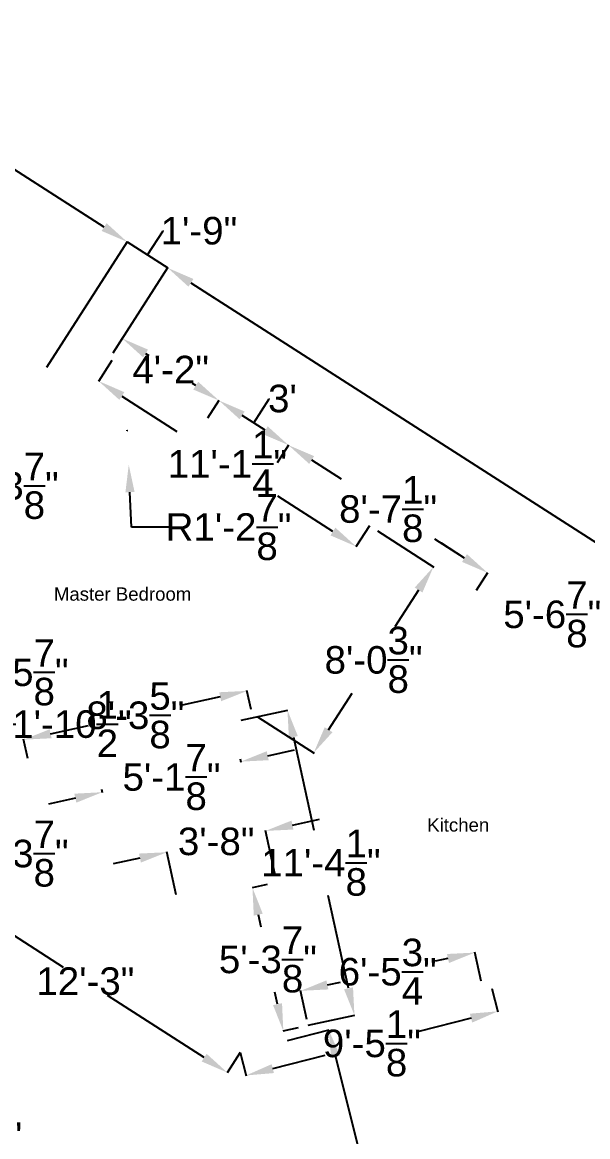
# Model space of a CAD drawing. Header units: inches. Extents: x 49 to 4147, y 45 to 8713.
# Drawn here: x 3435.5 to 3681.8, y 612.3 to 1098 of the extents above; entities that cross this region are included whole.
import ezdxf

# ---------------------------------------------------------------- set-up
doc = ezdxf.new("R2010")
doc.units = ezdxf.units.IN
doc.header["$LTSCALE"] = 10
doc.header["$MEASUREMENT"] = 0
doc.layers.add('dim-u6', color=7, linetype='Continuous')
doc.styles.get("Standard").update_dxf_attribs({"font": 'arial.ttf'})
doc.dimstyles.get("Standard").update_dxf_attribs({"dimtxt": 12, "dimasz": 12, "dimexe": 0.18, "dimexo": 0.0625, "dimgap": 0.09, "dimtad": 0, "dimtih": 1, "dimtoh": 1, "dimdec": 3, "dimzin": 0, "dimdsep": 46, "dimlunit": 4, "dimtxsty": 'Standard', "dimcen": 0.09, "dimadec": 0, "dimazin": 0, "dimtfac": 1, "dimtdec": 3, "dimtofl": 0, "dimtmove": 0, "dimatfit": 3, "dimfxl": 1, "dimtolj": 1, "dimtzin": 0, "dimarcsym": 0})

# ---------------------------------------------------------------- blocks, each defined once
blk = doc.blocks.new('*D213')
at = {"layer": 'Defpoints', "color": 0, "transparency": 16777216}
for p in [(3297.3, 1043.23), (3481.27, 1002.27), (3446.2, 947.64)]:
    blk.add_point(p, dxfattribs=at)
at = {"layer": 'dim-u6', "color": 0, "lineweight": -2, "transparency": 16777216}
for p, q in [((3297.33, 1043.29), (3332.47, 1098.02)), ((3342.47, 1091.38), (3397.14, 1056.28)), ((3471.17, 1008.75), (3416.51, 1043.85)), ((3446.23, 947.69), (3481.37, 1002.42))]:
    blk.add_line(p, q, dxfattribs=at)
at = {"layer": 'dim-u6', "color": 0, "transparency": 16777216}
for points in [[(3343.55, 1093.06), (3341.39, 1089.7), (3332.37, 1097.86)], [(3472.25, 1010.44), (3470.09, 1007.07), (3481.27, 1002.27)]]:
    blk.add_solid(points, dxfattribs=at)
at = {"layer": 'dim-u6', "color": 0, "transparency": 16777216, "insert": (3406.82, 1050.07), "char_height": 12, "attachment_point": 5}
blk.add_mtext('\\A1;14\'-9"', dxfattribs=at)
blk = doc.blocks.new('*D216')
at = {"layer": 'Defpoints', "color": 0, "transparency": 16777216}
for p in [(3498.9, 990.96), (3475.08, 953.86), (3446.2, 947.64)]:
    blk.add_point(p, dxfattribs=at)
at = {"layer": 'dim-u6', "color": 0, "lineweight": -2, "transparency": 16777216}
for p, q in [((3471.17, 1008.75), (3461.07, 1015.24)), ((3490.08, 996.61), (3496.82, 1007.11)), ((3496.82, 1007.11), (3497, 1007.11)), ((3446.23, 947.69), (3481.37, 1002.42)), ((3481.27, 1002.27), (3498.9, 990.96)), ((3475.12, 953.92), (3498.99, 991.11)), ((3508.99, 984.47), (3519.09, 977.99))]:
    blk.add_line(p, q, dxfattribs=at)
at = {"layer": 'dim-u6', "color": 0, "transparency": 16777216}
for points in [[(3472.25, 1010.44), (3470.09, 1007.07), (3481.27, 1002.27)], [(3510.07, 986.16), (3507.91, 982.79), (3498.9, 990.96)]]:
    blk.add_solid(points, dxfattribs=at)
at = {"layer": 'dim-u6', "color": 0, "transparency": 16777216, "insert": (3512.48, 1007.11), "char_height": 12, "attachment_point": 5}
blk.add_mtext('\\A1;1\'-9"', dxfattribs=at)
blk = doc.blocks.new('*D217')
at = {"layer": 'Defpoints', "color": 0, "transparency": 16777216}
for p in [(3475.08, 953.86), (4028.95, 650.65), (4005.08, 613.46)]:
    blk.add_point(p, dxfattribs=at)
at = {"layer": 'dim-u6', "color": 0, "lineweight": -2, "transparency": 16777216}
for p, q in [((3475.12, 953.92), (3498.99, 991.11)), ((3508.99, 984.47), (3741.74, 835.04)), ((4018.85, 657.13), (3786.11, 806.56)), ((4005.11, 613.51), (4029.05, 650.8))]:
    blk.add_line(p, q, dxfattribs=at)
at = {"layer": 'dim-u6', "color": 0, "transparency": 16777216}
for points in [[(3510.07, 986.16), (3507.91, 982.79), (3498.9, 990.96)], [(4019.93, 658.82), (4017.77, 655.45), (4028.95, 650.65)]]:
    blk.add_solid(points, dxfattribs=at)
at = {"layer": 'dim-u6', "color": 0, "transparency": 16777216, "insert": (3763.92, 820.8), "char_height": 12, "attachment_point": 5}
blk.add_mtext('\\A1;52\'-5{\\H1.000000x;\\S7/8;}"', dxfattribs=at)
blk = doc.blocks.new('*D218')
at = {"layer": 'Defpoints', "color": 0, "transparency": 16777216}
for p in [(3635.43, 680.08), (3556.73, 675.92), (3559.47, 663.42)]:
    blk.add_point(p, dxfattribs=at)
at = {"layer": 'dim-u6', "color": 0, "lineweight": -2, "transparency": 16777216}
for p, q in [((3620.97, 690.02), (3615.33, 688.78)), ((3635.42, 680.14), (3632.65, 692.76)), ((3559.46, 663.48), (3556.69, 676.1)), ((3568.45, 678.5), (3574.08, 679.73))]:
    blk.add_line(p, q, dxfattribs=at)
at = {"layer": 'dim-u6', "color": 0, "transparency": 16777216}
for points in [[(3620.54, 691.97), (3621.4, 688.06), (3632.69, 692.59)], [(3568.02, 680.45), (3568.88, 676.54), (3556.73, 675.92)]]:
    blk.add_solid(points, dxfattribs=at)
at = {"layer": 'dim-u6', "color": 0, "transparency": 16777216, "insert": (3594.71, 684.26), "char_height": 12, "attachment_point": 5}
blk.add_mtext('\\A1;6\'-5{\\H1.000000x;\\S3/4;}"', dxfattribs=at)
blk = doc.blocks.new('*D219')
at = {"layer": 'Defpoints', "color": 0, "transparency": 16777216}
for p in [(3530.86, 793.82), (3560.03, 660.87), (3580.21, 665.3)]:
    blk.add_point(p, dxfattribs=at)
at = {"layer": 'dim-u6', "color": 0, "lineweight": -2, "transparency": 16777216}
for p, q in [((3530.92, 793.83), (3551.22, 798.28)), ((3553.61, 786.52), (3562.5, 746.01)), ((3577.63, 677.02), (3568.75, 717.53)), ((3560.09, 660.89), (3580.38, 665.34))]:
    blk.add_line(p, q, dxfattribs=at)
at = {"layer": 'dim-u6', "color": 0, "transparency": 16777216}
for points in [[(3555.56, 786.95), (3551.66, 786.1), (3551.04, 798.25)], [(3579.59, 677.45), (3575.68, 676.59), (3580.21, 665.3)]]:
    blk.add_solid(points, dxfattribs=at)
at = {"layer": 'dim-u6', "color": 0, "transparency": 16777216, "insert": (3565.62, 731.77), "char_height": 12, "attachment_point": 5}
blk.add_mtext('\\A1;11\'-4{\\H1.000000x;\\S1/8;}"', dxfattribs=at)
blk = doc.blocks.new('*D191')
at = {"layer": 'Defpoints', "color": 0, "transparency": 16777216}
for p in [(3481.23, 920.11), (3481.9, 905.2)]:
    blk.add_point(p, dxfattribs=at)
at = {"layer": 'dim-u6', "color": 0, "lineweight": -2, "transparency": 16777216}
for p, q in [((3481.14, 920.11), (3481.32, 920.11)), ((3481.23, 920.02), (3481.23, 920.2)), ((3483.12, 878.05), (3482.44, 893.22)), ((3499.24, 878.05), (3483.12, 878.05))]:
    blk.add_line(p, q, dxfattribs=at)
at = {"layer": 'dim-u6', "color": 0, "transparency": 16777216}
blk.add_solid([(3484.44, 893.31), (3480.44, 893.13), (3481.9, 905.2)], dxfattribs=at)
at = {"layer": 'dim-u6', "color": 0, "transparency": 16777216, "insert": (3525.38, 878.05), "char_height": 12, "attachment_point": 5}
blk.add_mtext('\\A1;R1\'-2{\\H1.000000x;\\S7/8;}"', dxfattribs=at)
blk = doc.blocks.new('*D229')
at = {"layer": 'Defpoints', "color": 0, "transparency": 16777216}
for p in [(3406.78, 728.52), (3530.46, 649.05), (3524.84, 640.31)]:
    blk.add_point(p, dxfattribs=at)
at = {"layer": 'dim-u6', "color": 0, "lineweight": -2, "transparency": 16777216}
for p, q in [((3406.74, 728.47), (3401.08, 719.66)), ((3411.27, 713.32), (3453.33, 686.28)), ((3514.75, 646.8), (3472.68, 673.84)), ((3530.43, 649), (3524.74, 640.16))]:
    blk.add_line(p, q, dxfattribs=at)
at = {"layer": 'dim-u6', "color": 0, "transparency": 16777216}
for points in [[(3412.35, 715), (3410.19, 711.64), (3401.18, 719.81)], [(3515.83, 648.48), (3513.66, 645.12), (3524.84, 640.31)]]:
    blk.add_solid(points, dxfattribs=at)
at = {"layer": 'dim-u6', "color": 0, "transparency": 16777216, "insert": (3463.01, 680.06), "char_height": 12, "attachment_point": 5}
blk.add_mtext('\\A1;12\'-3"', dxfattribs=at)
blk = doc.blocks.new('*D230')
at = {"layer": 'Defpoints', "color": 0, "transparency": 16777216}
for p in [(3640.1, 676.98), (3642.64, 666.98), (3530.46, 649.05)]:
    blk.add_point(p, dxfattribs=at)
at = {"layer": 'dim-u6', "color": 0, "lineweight": -2, "transparency": 16777216}
for p, q in [((3640.11, 676.92), (3642.69, 666.81)), ((3631.01, 664.02), (3608.22, 658.21)), ((3530.47, 648.99), (3533.05, 638.88)), ((3544.63, 642.01), (3567.43, 647.82))]:
    blk.add_line(p, q, dxfattribs=at)
at = {"layer": 'dim-u6', "color": 0, "transparency": 16777216}
for points in [[(3630.52, 665.96), (3631.51, 662.08), (3642.64, 666.98)], [(3544.14, 643.95), (3545.13, 640.08), (3533.01, 639.05)]]:
    blk.add_solid(points, dxfattribs=at)
at = {"layer": 'dim-u6', "color": 0, "transparency": 16777216, "insert": (3587.82, 653.02), "char_height": 12, "attachment_point": 5}
blk.add_mtext('\\A1;9\'-5{\\H1.000000x;\\S1/8;}"', dxfattribs=at)
blk = doc.blocks.new('*D231')
at = {"layer": 'Defpoints', "color": 0, "transparency": 16777216}
for p in [(3550.96, 654.27), (3607.93, 504.06), (3589.83, 499.51)]:
    blk.add_point(p, dxfattribs=at)
at = {"layer": 'dim-u6', "color": 0, "lineweight": -2, "transparency": 16777216}
for p, q in [((3551.02, 654.29), (3569.24, 658.86)), ((3571.99, 647.18), (3584.89, 595.78)), ((3605.01, 515.69), (3592.1, 567.09)), ((3589.89, 499.53), (3608.1, 504.1))]:
    blk.add_line(p, q, dxfattribs=at)
at = {"layer": 'dim-u6', "color": 0, "transparency": 16777216}
for points in [[(3573.93, 647.67), (3570.05, 646.69), (3569.06, 658.82)], [(3606.95, 516.18), (3603.07, 515.21), (3607.93, 504.06)]]:
    blk.add_solid(points, dxfattribs=at)
at = {"layer": 'dim-u6', "color": 0, "transparency": 16777216, "insert": (3588.5, 581.44), "char_height": 12, "attachment_point": 5}
blk.add_mtext('\\A1;13\'-3{\\H1.000000x;\\S5/8;}"', dxfattribs=at)
blk = doc.blocks.new('*D241')
at = {"layer": 'Defpoints', "color": 0, "transparency": 16777216}
for p in [(3638.27, 858.05), (3633.38, 850.44), (3689.61, 814.32)]:
    blk.add_point(p, dxfattribs=at)
at = {"layer": 'dim-u6', "color": 0, "lineweight": -2, "transparency": 16777216}
for p, q in [((3628.17, 864.53), (3618.07, 871.02)), ((3633.42, 850.49), (3638.37, 858.21)), ((3689.64, 814.37), (3694.61, 822.12)), ((3704.62, 815.48), (3714.72, 809))]:
    blk.add_line(p, q, dxfattribs=at)
at = {"layer": 'dim-u6', "color": 0, "transparency": 16777216}
for points in [[(3629.25, 866.22), (3627.09, 862.85), (3638.27, 858.05)], [(3705.7, 817.17), (3703.54, 813.8), (3694.52, 821.96)]]:
    blk.add_solid(points, dxfattribs=at)
at = {"layer": 'dim-u6', "color": 0, "transparency": 16777216, "insert": (3666.39, 840.01), "char_height": 12, "attachment_point": 5}
blk.add_mtext('\\A1;5\'-6{\\H1.000000x;\\S7/8;}"', dxfattribs=at)
blk = doc.blocks.new('*D242')
at = {"layer": 'Defpoints', "color": 0, "transparency": 16777216}
for p in [(3551.48, 913.74), (3546.62, 906.16), (3633.38, 850.44)]:
    blk.add_point(p, dxfattribs=at)
at = {"layer": 'dim-u6', "color": 0, "lineweight": -2, "transparency": 16777216}
for p, q in [((3546.65, 906.22), (3551.58, 913.9)), ((3561.58, 907.26), (3574.47, 898.99)), ((3628.17, 864.53), (3615.28, 872.81)), ((3633.42, 850.49), (3638.37, 858.21))]:
    blk.add_line(p, q, dxfattribs=at)
at = {"layer": 'dim-u6', "color": 0, "transparency": 16777216}
for points in [[(3562.66, 908.95), (3560.5, 905.58), (3551.48, 913.74)], [(3629.25, 866.22), (3627.09, 862.85), (3638.27, 858.05)]]:
    blk.add_solid(points, dxfattribs=at)
at = {"layer": 'dim-u6', "color": 0, "transparency": 16777216, "insert": (3594.88, 885.9), "char_height": 12, "attachment_point": 5}
blk.add_mtext('\\A1;8\'-7{\\H1.000000x;\\S1/8;}"', dxfattribs=at)
blk = doc.blocks.new('*D243')
at = {"layer": 'Defpoints', "color": 0, "transparency": 16777216}
for p in [(3521.18, 933.19), (3516.33, 925.62), (3546.62, 906.16)]:
    blk.add_point(p, dxfattribs=at)
at = {"layer": 'dim-u6', "color": 0, "lineweight": -2, "transparency": 16777216}
for p, q in [((3516.36, 925.67), (3521.28, 933.34)), ((3536.33, 923.46), (3543.08, 933.97)), ((3543.08, 933.97), (3543.26, 933.97)), ((3541.38, 920.22), (3531.28, 926.71)), ((3546.65, 906.22), (3551.58, 913.9))]:
    blk.add_line(p, q, dxfattribs=at)
at = {"layer": 'dim-u6', "color": 0, "transparency": 16777216}
for points in [[(3532.36, 928.39), (3530.2, 925.02), (3521.18, 933.19)], [(3542.46, 921.91), (3540.3, 918.54), (3551.48, 913.74)]]:
    blk.add_solid(points, dxfattribs=at)
at = {"layer": 'dim-u6', "color": 0, "transparency": 16777216, "insert": (3548.86, 933.97), "char_height": 12, "attachment_point": 5}
blk.add_mtext("\\A1;3'", dxfattribs=at)
blk = doc.blocks.new('*D244')
at = {"layer": 'Defpoints', "color": 0, "transparency": 16777216}
for p in [(3479.13, 960.17), (3475.08, 953.86), (3516.33, 925.62)]:
    blk.add_point(p, dxfattribs=at)
at = {"layer": 'dim-u6', "color": 0, "lineweight": -2, "transparency": 16777216}
for p, q in [((3475.12, 953.92), (3479.23, 960.32)), ((3489.23, 953.69), (3490.63, 952.79)), ((3511.08, 939.67), (3509.69, 940.56)), ((3516.36, 925.67), (3521.28, 933.34))]:
    blk.add_line(p, q, dxfattribs=at)
at = {"layer": 'dim-u6', "color": 0, "transparency": 16777216}
for points in [[(3490.31, 955.37), (3488.15, 952.01), (3479.13, 960.17)], [(3512.16, 941.35), (3510, 937.98), (3521.18, 933.19)]]:
    blk.add_solid(points, dxfattribs=at)
at = {"layer": 'dim-u6', "color": 0, "transparency": 16777216, "insert": (3500.16, 946.68), "char_height": 12, "attachment_point": 5}
blk.add_mtext('\\A1;4\'-2"', dxfattribs=at)
blk = doc.blocks.new('*D261')
at = {"layer": 'Defpoints', "color": 0, "transparency": 16777216}
for p in [(3409.75, 631.41), (3392.04, 627.33), (3400.72, 589.6)]:
    blk.add_point(p, dxfattribs=at)
at = {"layer": 'dim-u6', "color": 0, "lineweight": -2, "transparency": 16777216}
for p, q in [((3407.06, 643.1), (3404.37, 654.79)), ((3392.1, 627.34), (3409.93, 631.45)), ((3400.78, 589.62), (3418.62, 593.72)), ((3421.13, 581.99), (3423.83, 570.3))]:
    blk.add_line(p, q, dxfattribs=at)
at = {"layer": 'dim-u6', "color": 0, "transparency": 16777216}
for points in [[(3409.01, 643.55), (3405.11, 642.65), (3409.75, 631.41)], [(3423.08, 582.44), (3419.18, 581.54), (3418.44, 593.68)]]:
    blk.add_solid(points, dxfattribs=at)
at = {"layer": 'dim-u6', "color": 0, "transparency": 16777216, "insert": (3414.1, 612.54), "char_height": 12, "attachment_point": 5}
blk.add_mtext('\\A1;3\'-2{\\H1.000000x;\\S3/4;}"', dxfattribs=at)
blk = doc.blocks.new('*D262')
at = {"layer": 'Defpoints', "color": 0, "transparency": 16777216}
for p in [(3530.42, 777.14), (3470.05, 763.82), (3470.35, 762.47)]:
    blk.add_point(p, dxfattribs=at)
at = {"layer": 'dim-u6', "color": 0, "lineweight": -2, "transparency": 16777216}
for p, q in [((3530.43, 777.08), (3530.76, 775.62)), ((3542.43, 778.38), (3554.15, 780.97)), ((3470.06, 763.76), (3470.38, 762.3)), ((3458.63, 759.89), (3446.91, 757.3))]:
    blk.add_line(p, q, dxfattribs=at)
at = {"layer": 'dim-u6', "color": 0, "transparency": 16777216}
for points in [[(3542, 780.34), (3542.87, 776.43), (3530.72, 775.8)], [(3458.2, 761.84), (3459.06, 757.93), (3470.35, 762.47)]]:
    blk.add_solid(points, dxfattribs=at)
at = {"layer": 'dim-u6', "color": 0, "transparency": 16777216, "insert": (3500.53, 769.13), "char_height": 12, "attachment_point": 5}
blk.add_mtext('\\A1;5\'-1{\\H1.000000x;\\S7/8;}"', dxfattribs=at)
blk = doc.blocks.new('*D263')
at = {"layer": 'Defpoints', "color": 0, "transparency": 16777216}
for p in [(3542.24, 722.25), (3549.24, 658.38), (3555.7, 659.77)]:
    blk.add_point(p, dxfattribs=at)
at = {"layer": 'dim-u6', "color": 0, "lineweight": -2, "transparency": 16777216}
for p, q in [((3542.18, 722.24), (3535.61, 720.83)), ((3538.31, 709.13), (3539.45, 703.87)), ((3546.72, 670.11), (3545.58, 675.38)), ((3555.64, 659.76), (3549.07, 658.34))]:
    blk.add_line(p, q, dxfattribs=at)
at = {"layer": 'dim-u6', "color": 0, "transparency": 16777216}
for points in [[(3540.27, 709.55), (3536.36, 708.71), (3535.79, 720.86)], [(3548.67, 670.53), (3544.76, 669.69), (3549.24, 658.38)]]:
    blk.add_solid(points, dxfattribs=at)
at = {"layer": 'dim-u6', "color": 0, "transparency": 16777216, "insert": (3542.51, 689.62), "char_height": 12, "attachment_point": 5}
blk.add_mtext('\\A1;5\'-3{\\H1.000000x;\\S7/8;}"', dxfattribs=at)
blk = doc.blocks.new('*D264')
at = {"layer": 'Defpoints', "color": 0, "transparency": 16777216}
for p in [(3498.5, 736.32), (3545.51, 727.04), (3502.52, 717.73)]:
    blk.add_point(p, dxfattribs=at)
at = {"layer": 'dim-u6', "color": 0, "lineweight": -2, "transparency": 16777216}
for p, q in [((3553.22, 748.16), (3564.95, 750.7)), ((3545.5, 727.1), (3541.45, 745.8)), ((3486.77, 733.78), (3475.04, 731.25)), ((3502.51, 717.8), (3498.46, 736.5))]:
    blk.add_line(p, q, dxfattribs=at)
at = {"layer": 'dim-u6', "color": 0, "transparency": 16777216}
for points in [[(3552.8, 750.12), (3553.64, 746.21), (3541.49, 745.62)], [(3486.35, 735.74), (3487.19, 731.83), (3498.5, 736.32)]]:
    blk.add_solid(points, dxfattribs=at)
at = {"layer": 'dim-u6', "color": 0, "transparency": 16777216, "insert": (3519.99, 740.97), "char_height": 12, "attachment_point": 5}
blk.add_mtext('\\A1;3\'-8"', dxfattribs=at)
blk = doc.blocks.new('*D265')
at = {"layer": 'Defpoints', "color": 0, "transparency": 16777216}
for p in [(3362.95, 770.94), (3396.46, 749.39), (3391.86, 742.24)]:
    blk.add_point(p, dxfattribs=at)
at = {"layer": 'dim-u6', "color": 0, "lineweight": -2, "transparency": 16777216}
for p, q in [((3362.91, 770.89), (3358.25, 763.63)), ((3368.44, 757.3), (3381.77, 748.73)), ((3396.43, 749.34), (3391.77, 742.09)), ((3391.86, 742.24), (3401.96, 735.75)), ((3401.96, 735.75), (3413.96, 735.75))]:
    blk.add_line(p, q, dxfattribs=at)
at = {"layer": 'dim-u6', "color": 0, "transparency": 16777216}
for points in [[(3369.52, 758.98), (3367.36, 755.61), (3358.35, 763.78)], [(3382.85, 750.41), (3380.69, 747.04), (3391.86, 742.24)]]:
    blk.add_solid(points, dxfattribs=at)
at = {"layer": 'dim-u6', "color": 0, "transparency": 16777216, "insert": (3434.35, 735.75), "char_height": 12, "attachment_point": 5}
blk.add_mtext('\\A1;3\'-3{\\H1.000000x;\\S7/8;}"', dxfattribs=at)
blk = doc.blocks.new('*D274')
at = {"layer": 'Defpoints', "color": 0, "transparency": 16777216}
for p in [(3475.08, 953.86), (3868.51, 781.77), (3774.75, 761.39), (3823.15, 759.09), (4005.08, 613.46)]:
    blk.add_point(p, dxfattribs=at)
at = {"layer": 'dim-u6', "color": 0, "lineweight": -2, "transparency": 16777216}
blk.add_line((3807.84, 725.99), (3795.84, 725.99), dxfattribs=at)
for start, end in [(341.5152, 358.0383), (313.0614, 327.2883)]:
    blk.add_arc((3774.75, 761.39), 48.45, start, end, dxfattribs=at)
at = {"layer": 'dim-u6', "color": 0, "transparency": 16777216}
for points in [[(3821.18, 759.55), (3825.17, 759.91), (3822.1, 771.68)], [(3822.51, 745.17), (3818.9, 746.89), (3815.52, 735.21)]]:
    blk.add_solid(points, dxfattribs=at)
at = {"layer": 'dim-u6', "color": 0, "transparency": 16777216, "insert": (3783.73, 725.99), "char_height": 12, "attachment_point": 5}
blk.add_mtext('\\A1;45°', dxfattribs=at)
blk = doc.blocks.new('*D277')
at = {"layer": 'Defpoints', "color": 0, "transparency": 16777216}
for p in [(3590.14, 876.46), (3614.65, 860.69), (3537.95, 795.4)]:
    blk.add_point(p, dxfattribs=at)
at = {"layer": 'dim-u6', "color": 0, "lineweight": -2, "transparency": 16777216}
for p, q in [((3590.2, 876.43), (3614.8, 860.59)), ((3608.15, 850.6), (3597.85, 834.61)), ((3568.95, 789.72), (3579.25, 805.71)), ((3538.01, 795.37), (3562.61, 779.53))]:
    blk.add_line(p, q, dxfattribs=at)
at = {"layer": 'dim-u6', "color": 0, "transparency": 16777216}
for points in [[(3606.47, 851.68), (3609.83, 849.52), (3614.65, 860.69)], [(3567.27, 790.8), (3570.63, 788.63), (3562.46, 779.63)]]:
    blk.add_solid(points, dxfattribs=at)
at = {"layer": 'dim-u6', "color": 0, "transparency": 16777216, "insert": (3588.55, 820.16), "char_height": 12, "attachment_point": 5}
blk.add_mtext('\\A1;8\'-0{\\H1.000000x;\\S3/8;}"', dxfattribs=at)
blk = doc.blocks.new('*D278')
at = {"layer": 'Defpoints', "color": 0, "transparency": 16777216}
for p in [(3383.02, 831.52), (3415.56, 815.62), (3387.79, 809.58)]:
    blk.add_point(p, dxfattribs=at)
at = {"layer": 'dim-u6', "color": 0, "lineweight": -2, "transparency": 16777216}
for p, q in [((3408.24, 849.28), (3405.69, 861.01)), ((3383.08, 831.54), (3410.96, 837.6)), ((3387.85, 809.59), (3415.73, 815.66)), ((3418.1, 803.89), (3420.65, 792.17)), ((3420.65, 792.17), (3432.65, 792.17))]:
    blk.add_line(p, q, dxfattribs=at)
at = {"layer": 'dim-u6', "color": 0, "transparency": 16777216}
for points in [[(3410.19, 849.71), (3406.28, 848.86), (3410.79, 837.56)], [(3420.06, 804.32), (3416.15, 803.47), (3415.56, 815.62)]]:
    blk.add_solid(points, dxfattribs=at)
at = {"layer": 'dim-u6', "color": 0, "transparency": 16777216, "insert": (3457.17, 792.17), "char_height": 12, "attachment_point": 5}
blk.add_mtext('\\A1;1\'-10{\\H1.000000x;\\S1/2;}"', dxfattribs=at)
blk = doc.blocks.new('*D279')
at = {"layer": 'Defpoints', "color": 0, "transparency": 16777216}
for p in [(3387.79, 809.58), (3395.46, 804.65), (3365.12, 774.33)]:
    blk.add_point(p, dxfattribs=at)
at = {"layer": 'dim-u6', "color": 0, "lineweight": -2, "transparency": 16777216}
for p, q in [((3395.46, 804.65), (3401.95, 814.74)), ((3401.95, 814.74), (3413.95, 814.74)), ((3387.84, 809.55), (3395.61, 804.55)), ((3379.28, 779.49), (3388.97, 794.56)), ((3365.18, 774.29), (3372.95, 769.3))]:
    blk.add_line(p, q, dxfattribs=at)
at = {"layer": 'dim-u6', "color": 0, "transparency": 16777216}
for points in [[(3387.29, 795.64), (3390.65, 793.47), (3395.46, 804.65)], [(3377.6, 780.57), (3380.97, 778.41), (3372.8, 769.39)]]:
    blk.add_solid(points, dxfattribs=at)
at = {"layer": 'dim-u6', "color": 0, "transparency": 16777216, "insert": (3434.34, 814.74), "char_height": 12, "attachment_point": 5}
blk.add_mtext('\\A1;3\'-5{\\H1.000000x;\\S7/8;}"', dxfattribs=at)
blk = doc.blocks.new('*D280')
at = {"layer": 'Defpoints', "color": 0, "transparency": 16777216}
for p in [(3533.45, 806.64), (3535.25, 798.42), (3437.94, 777.17)]:
    blk.add_point(p, dxfattribs=at)
at = {"layer": 'dim-u6', "color": 0, "lineweight": -2, "transparency": 16777216}
for p, q in [((3535.23, 798.49), (3533.41, 806.82)), ((3521.73, 804.08), (3505.22, 800.48)), ((3447.87, 787.95), (3464.37, 791.55)), ((3437.92, 777.23), (3436.1, 785.57))]:
    blk.add_line(p, q, dxfattribs=at)
at = {"layer": 'dim-u6', "color": 0, "transparency": 16777216}
for points in [[(3521.3, 806.04), (3522.15, 802.13), (3533.45, 806.64)], [(3447.44, 789.9), (3448.29, 786), (3436.14, 785.39)]]:
    blk.add_solid(points, dxfattribs=at)
at = {"layer": 'dim-u6', "color": 0, "transparency": 16777216, "insert": (3484.8, 796.02), "char_height": 12, "attachment_point": 5}
blk.add_mtext('\\A1;8\'-3{\\H1.000000x;\\S5/8;}"', dxfattribs=at)
blk = doc.blocks.new('*D281')
at = {"layer": 'Defpoints', "color": 0, "transparency": 16777216}
for p in [(3474.6, 950.67), (3586.75, 878.63), (3580.94, 869.59)]:
    blk.add_point(p, dxfattribs=at)
at = {"layer": 'dim-u6', "color": 0, "lineweight": -2, "transparency": 16777216}
for p, q in [((3474.57, 950.62), (3468.7, 941.48)), ((3478.89, 935.15), (3502.9, 919.72)), ((3570.85, 876.07), (3546.84, 891.5)), ((3586.72, 878.58), (3580.85, 869.44))]:
    blk.add_line(p, q, dxfattribs=at)
at = {"layer": 'dim-u6', "color": 0, "transparency": 16777216}
for points in [[(3479.97, 936.83), (3477.81, 933.46), (3468.8, 941.63)], [(3571.93, 877.76), (3569.77, 874.39), (3580.94, 869.59)]]:
    blk.add_solid(points, dxfattribs=at)
at = {"layer": 'dim-u6', "color": 0, "transparency": 16777216, "insert": (3524.87, 905.61), "char_height": 12, "attachment_point": 5}
blk.add_mtext('\\A1;11\'-1{\\H1.000000x;\\S1/4;}"', dxfattribs=at)
blk = doc.blocks.new('*D289')
at = {"layer": 'Defpoints', "color": 0, "transparency": 16777216}
for p in [(3394.41, 886.36), (3386.02, 843.83), (3386.03, 843.85)]:
    blk.add_point(p, dxfattribs=at)
at = {"layer": 'dim-u6', "color": 0, "lineweight": -2, "transparency": 16777216}
for p, q in [((3379.34, 848.15), (3410.04, 895.99)), ((3410.04, 895.99), (3410.22, 895.99)), ((3394.38, 886.31), (3372.55, 852.29)), ((3362.55, 858.92), (3352.45, 865.4)), ((3372.65, 852.44), (3386.03, 843.85)), ((3386.06, 843.89), (3386.13, 844.01)), ((3396.13, 837.37), (3406.23, 830.89))]:
    blk.add_line(p, q, dxfattribs=at)
at = {"layer": 'dim-u6', "color": 0, "transparency": 16777216}
for points in [[(3363.63, 860.6), (3361.47, 857.24), (3372.65, 852.44)], [(3397.21, 839.06), (3395.05, 835.69), (3386.03, 843.85)]]:
    blk.add_solid(points, dxfattribs=at)
at = {"layer": 'dim-u6', "color": 0, "transparency": 16777216, "insert": (3430.05, 895.99), "char_height": 12, "attachment_point": 5}
blk.add_mtext('\\A1;1\'-3{\\H1.000000x;\\S7/8;}"', dxfattribs=at)

msp = doc.modelspace()

# ---------------------------------------------------------------- texts
at = {"layer": 'dim-u6', "attachment_point": 1}
for s, insert, char_height in [('Master Bedroom', (3449.2832, 851.74579), 5.7975016), ('Kitchen', (3611.92509, 751.11615), 5.797502)]:
    msp.add_mtext_dynamic_manual_height_columns(s, width=61.4622433, gutter_width=1, heights=[0], dxfattribs=dict(at, insert=insert, char_height=char_height))

# ---------------------------------------------------------------- dimensions: what is measured, and where the dimension line sits
at = {"layer": 'dim-u6'}
for p1, p2, distance, picture, middle in [((3297.29951, 1043.23291), (3446.19535, 947.63958), 64.92179, '*D213', (3406.82181, 1050.06798)), ((3474.60306, 950.67184), (3586.75105, 878.63033), -10.74572, '*D281', (3524.86928, 905.61006)), ((3537.95442, 795.40127), (3590.14497, 876.46233), -29.13999, '*D277', (3588.55064, 820.15705)), ((3383.01939, 831.52186), (3387.78958, 809.58146), 28.41436, '*D278', (3457.16569, 792.16605)), ((3365.12463, 774.3258), (3387.78958, 809.58146), -9.11875, '*D279', (3434.33936, 814.7444)), ((3437.93764, 777.17206), (3535.24638, 798.42395), 8.41165, '*D280', (3484.79724, 796.01595)), ((3530.86268, 793.81935), (3560.02859, 660.87376), 20.65662, '*D219', (3565.62241, 731.77298)), ((3530.41902, 777.14313), (3470.04871, 763.82041), 1.37948, '*D262', (3500.53114, 769.1347)), ((3362.94708, 770.93859), (3396.46311, 749.392), -8.50503, '*D265', (3434.34806, 735.74859)), ((3545.51352, 727.03712), (3502.51869, 717.73487), -19.01566, '*D264', (3519.99497, 740.97163)), ((3542.24171, 722.25481), (3555.70039, 659.77124), -6.60442, '*D263', (3542.5147, 689.62236)), ((3635.43333, 680.0817), (3559.47068, 663.41684), -12.8046, '*D218', (3594.70816, 684.25643)), ((3530.4591, 649.04843), (3640.09639, 676.97645), -10.31608, '*D230', (3587.82425, 653.0156)), ((3550.96304, 654.27142), (3589.82606, 499.51048), 18.66397, '*D231', (3588.49649, 581.43664))]:
    dim = msp.add_aligned_dim(p1=p1, p2=p2, distance=distance, dimstyle='Standard', dxfattribs=at)
    dim.commit()
    dim.dimension.update_dxf_attribs({"geometry": picture, "text_midpoint": middle})
for base, p1, p2, angle, picture, middle in [((3498.89555, 990.95528), (3446.19535, 947.63958), (3475.08179, 953.86304), 147.298938, '*D216', (3497.09436, 1007.11418)), ((4028.9523, 650.65102), (3475.08179, 953.86304), (4005.0756, 613.46076), 147.298938, '*D217', (3763.92392, 820.80315)), ((3479.12948, 960.17109), (3516.32903, 925.61949), (3475.08179, 953.86304), 327.3128712, '*D244', (3500.1568, 946.67846)), ((3521.18413, 933.18583), (3546.61875, 906.16357), (3516.32903, 925.61949), 327.3128712, '*D243', (3543.34709, 933.97431)), ((3551.48288, 913.74398), (3633.38481, 850.43858), (3546.61875, 906.16357), 327.3128712, '*D242', (3594.8772, 885.89909)), ((3386.03384, 843.85378), (3394.41486, 886.36452), (3386.02177, 843.83495), 147.3169526, '*D289', (3410.30892, 895.99361)), ((3638.27153, 858.05419), (3689.61117, 814.31996), (3633.38481, 850.43858), 327.3128712, '*D241', (3666.39375, 840.00897)), ((3524.84052, 640.30862), (3406.77786, 728.52395), (3530.4591, 649.04843), 147.2641532, '*D229', (3463.00803, 680.05903)), ((3409.75407, 631.40553), (3400.72322, 589.60409), (3392.03704, 627.32583), 282.9674498, '*D261', (3414.09717, 612.54466))]:
    dim = msp.add_linear_dim(base=base, p1=p1, p2=p2, angle=angle, dimstyle='Standard', override={"dimtmove": 1}, dxfattribs=at)
    dim.commit()
    dim.dimension.update_dxf_attribs({"geometry": picture, "text_midpoint": middle})
dim = msp.add_angular_dim_2l(base=(3823.15015, 759.08601), line1=((3774.75321, 761.39129), (3868.51413, 781.77479)), line2=((3475.08179, 953.86304), (4005.0756, 613.46076)), dimstyle='Standard', dxfattribs=at)
dim.commit()
dim.dimension.update_dxf_attribs({"geometry": '*D274', "text_midpoint": (3783.73297, 725.99134)})
dim = msp.add_radius_dim(center=(3481.22578, 920.10986), mpoint=(3481.89752, 905.204), dimstyle='Standard', dxfattribs=at)
dim.commit()
dim.dimension.update_dxf_attribs({"geometry": '*D191', "text_midpoint": (3525.37924, 878.04551), "dimtype": 164})

doc.saveas('drawing.dxf')
